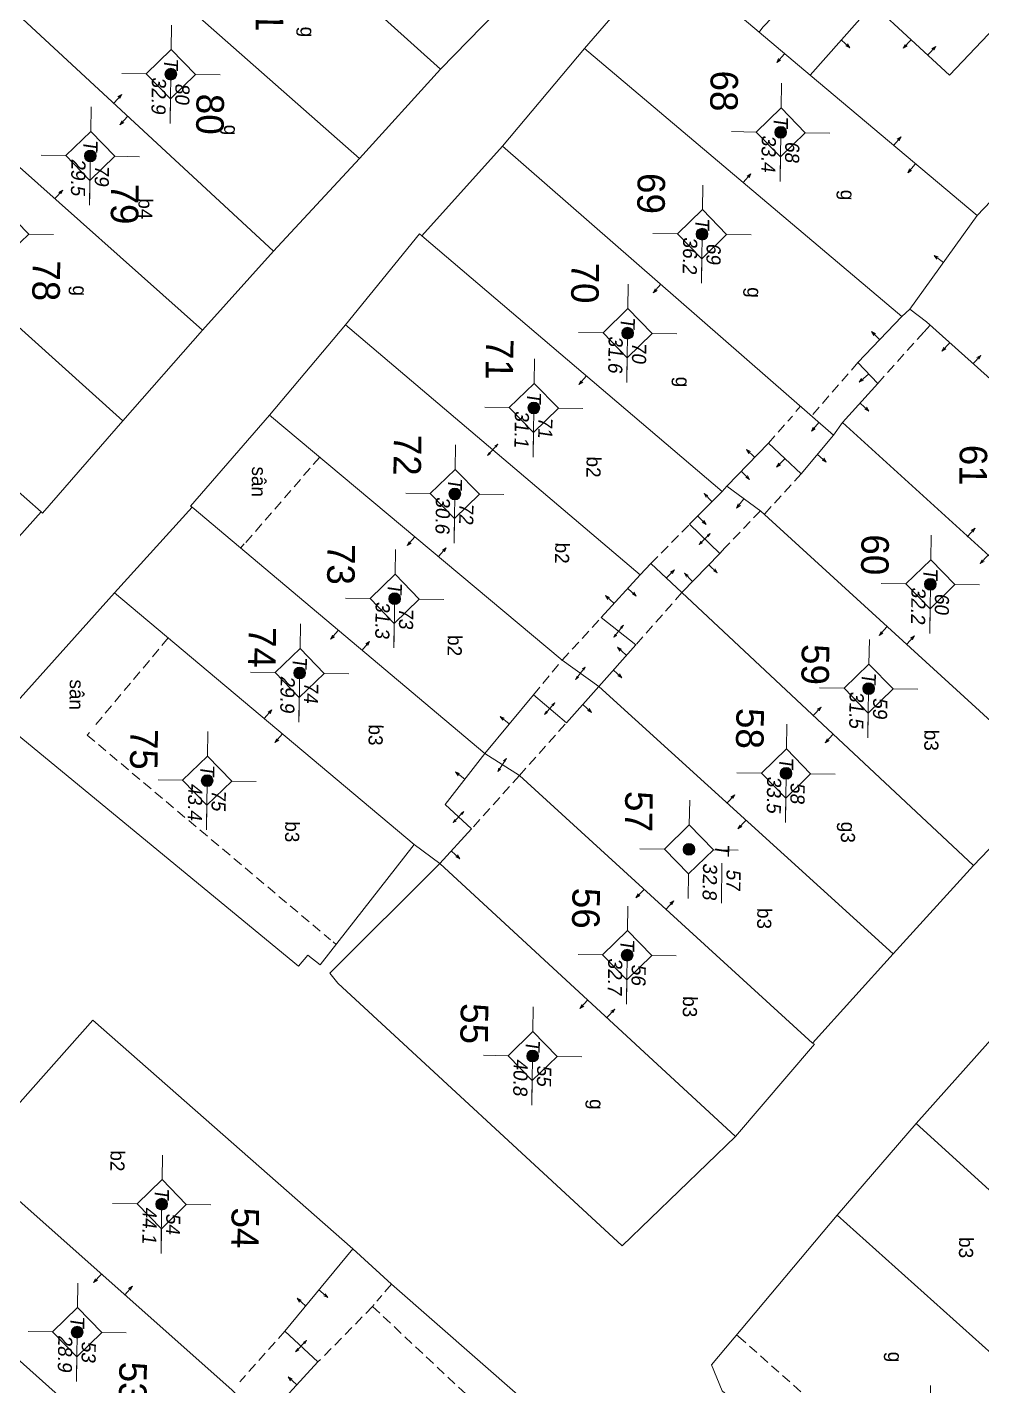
# Model space of a CAD drawing. Extents: x 601689 to 602595, y 1189742 to 1190763.
# Drawn here: x 602182.92 to 602207.21, y 1190417.07 to 1190451.62 of the extents above; entities that cross this region are included whole.
import ezdxf
from ezdxf.enums import TextEntityAlignment as Align

# ---------------------------------------------------------------- set-up
doc = ezdxf.new("R2010")
doc.units = 0
doc.header["$MEASUREMENT"] = 0
doc.linetypes.add('HIDDEN', pattern=[0.375, 0.25, -0.125])
for name, color, linetype in [('10', 250, 'Continuous'), ('11', 7, 'Continuous'), ('13', 7, 'Continuous'), ('14', 7, 'Continuous'), ('15', 7, 'Continuous'), ('16', 7, 'Continuous'), ('53', 7, 'Continuous')]:
    doc.layers.add(name, color=color, linetype=linetype)
doc.layers.get('0').off()
doc.styles.add('TXT', font='vnshx.shx')

# ---------------------------------------------------------------- blocks, each defined once
blk = doc.blocks.new('BDONG')
at = {"color": 7, "linetype": 'Continuous', "lineweight": 0}
for p, q in [((0, 0), (0, -1.508)), ((0, 0), (2.759, 0)), ((0.342, 0), (0.342, -1.508)), ((0.797, 0), (0.797, -1.508)), ((1.274, 0), (1.274, -1.508)), ((1.73, 0), (1.73, -1.508)), ((1.753, 0), (1.753, -1.508)), ((2.072, 0), (2.072, -1.508)), ((2.759, 0), (2.759, -1.508)), ((0, -0.308), (1.73, -0.308)), ((1.753, -0.308), (2.759, -0.308)), ((0, -0.458), (1.73, -0.458)), ((1.753, -0.458), (2.759, -0.458)), ((0, -0.608), (1.73, -0.608)), ((1.753, -0.608), (2.759, -0.608)), ((0, -0.758), (1.73, -0.758)), ((1.753, -0.758), (2.759, -0.758)), ((0, -0.908), (1.73, -0.908)), ((1.753, -0.908), (2.759, -0.908)), ((0, -1.058), (1.73, -1.058)), ((1.753, -1.058), (2.759, -1.058)), ((0, -1.208), (1.73, -1.208)), ((1.753, -1.208), (2.759, -1.208)), ((0, -1.358), (1.73, -1.358)), ((1.753, -1.358), (2.759, -1.358)), ((0, -1.508), (1.73, -1.508)), ((1.753, -1.508), (2.759, -1.508))]:
    blk.add_line(p, q, dxfattribs=at)
at = {"color": 7, "linetype": 'Continuous', "lineweight": 0, "style": 'TXT'}
for s, height, p in [('(D%%239ng cho ch%%216nh l%%253 bi%%213n %%174%%233ng)', 0.054, (1.743, 0.05)), ('s%%232 TT', 0.05, (0.21, -0.099)), ('s%%232 hi%%214u', 0.049998, (0.639, -0.104)), ('s%%232 hi%%214u th%%246a', 0.049998, (1.135, -0.103)), ('s%%232 hi%%214u th%%246a', 0.049998, (1.612, -0.107)), ('s%%232 TT', 0.05, (1.936, -0.114)), ('s%%232 hi%%214u th%%246a b%%225', 0.049998, (2.559, -0.108)), ('g%%232c c%%241a th%%246a', 0.049998, (1.137, -0.187)), ('Th%%246a th%%170m', 0.049998, (0.227, -0.214)), ('Th%%246a th%%170m', 0.049998, (0.63, -0.213)), ('l%%169n c%%203n', 0.049998, (1.56, -0.224)), ('Th%%246a b%%225', 0.049998, (1.956, -0.203)), ('(ch%%216 %%174%%184nh s%%232 m%%233t l%%199n)', 0.049998, (2.638, -0.204)), ('m%%237i th%%170m', 0.049998, (1.101, -0.282))]:
    blk.add_text(s, height=height, rotation=360, dxfattribs=at).set_placement(p, align=Align.CENTER)
blk.add_text('B%%182ng c%%184c th%%246a bi%%213n %%174%%233ng ', height=0.049998, rotation=360, dxfattribs=at).set_placement((0.008, 0.046))
blk = doc.blocks.new('BANG')
at = {"color": 7, "linetype": 'Continuous', "lineweight": 0, "xscale": 9.999585560760034, "yscale": 9.999585560760034, "rotation": 359.9999199552673}
blk.add_blockref('BDONG', (0, 0), dxfattribs=at)
blk = doc.blocks.new('NH3R')
at = {"layer": '16', "color": 7, "linetype": 'Continuous', "lineweight": 0}
for p, q in [((0, 0), (0.297, -0.005)), ((0.297, -0.005), (0.186, 0.031)), ((0.297, -0.005), (0.189, -0.033))]:
    blk.add_line(p, q, dxfattribs=at)
blk = doc.blocks.new('NH3')
at = {"layer": '16', "color": 7, "linetype": 'Continuous', "lineweight": 0}
for p, q in [((-0.199, -0.002), (-0.113, 0.021)), ((0.197, -0.012), (0.107, 0.015)), ((-0.199, -0.002), (0.197, -0.012)), ((-0.199, -0.002), (-0.116, -0.035)), ((0.197, -0.012), (0.104, -0.027))]:
    blk.add_line(p, q, dxfattribs=at)
blk = doc.blocks.new('*M1273127312731273')
at = {"layer": '13', "color": 3, "linetype": 'Continuous', "lineweight": 0}
blk.add_line((602401.72, 1189868.416), (602402.74, 1189868.416), dxfattribs=at)
at = {"layer": '13', "color": 3, "linetype": 'Continuous', "lineweight": 0, "style": 'TXT', "oblique": 7.6055}
for s, p in [('60', (602401.87, 1189868.716)), ('32.2', (602401.72, 1189868.116))]:
    blk.add_text(s, height=0.36, dxfattribs=at).set_placement(p, align=Align.MIDDLE_LEFT)
blk.add_text('T', height=0.36, dxfattribs=at).set_placement((602401.523, 1189868.416), align=Align.MIDDLE_RIGHT)
blk = doc.blocks.new('*M1275127512751275')
at = {"layer": '13', "color": 3, "linetype": 'Continuous', "lineweight": 0}
blk.add_line((602404.395, 1189866.883), (602405.415, 1189866.883), dxfattribs=at)
at = {"layer": '13', "color": 3, "linetype": 'Continuous', "lineweight": 0, "style": 'TXT', "oblique": 7.6055}
for s, p in [('59', (602404.545, 1189867.183)), ('31.5', (602404.395, 1189866.583))]:
    blk.add_text(s, height=0.36, dxfattribs=at).set_placement(p, align=Align.MIDDLE_LEFT)
blk.add_text('T', height=0.36, dxfattribs=at).set_placement((602404.198, 1189866.883), align=Align.MIDDLE_RIGHT)
blk = doc.blocks.new('*M1278127812781278')
at = {"layer": '13', "color": 3, "linetype": 'Continuous', "lineweight": 0}
blk.add_line((602406.584, 1189864.815), (602407.604, 1189864.815), dxfattribs=at)
at = {"layer": '13', "color": 3, "linetype": 'Continuous', "lineweight": 0, "style": 'TXT', "oblique": 7.6055}
for s, p in [('58', (602406.734, 1189865.115)), ('33.5', (602406.584, 1189864.515))]:
    blk.add_text(s, height=0.36, dxfattribs=at).set_placement(p, align=Align.MIDDLE_LEFT)
blk.add_text('T', height=0.36, dxfattribs=at).set_placement((602406.387, 1189864.815), align=Align.MIDDLE_RIGHT)
blk = doc.blocks.new('*M1280128012801280')
at = {"layer": '13', "color": 3, "linetype": 'Continuous', "lineweight": 0}
blk.add_line((602390.284, 1189864.442), (602391.304, 1189864.442), dxfattribs=at)
at = {"layer": '13', "color": 3, "linetype": 'Continuous', "lineweight": 0, "style": 'TXT', "oblique": 7.6055}
for s, p in [('68', (602390.434, 1189864.742)), ('33.4', (602390.284, 1189864.142))]:
    blk.add_text(s, height=0.36, dxfattribs=at).set_placement(p, align=Align.MIDDLE_LEFT)
blk.add_text('T', height=0.36, dxfattribs=at).set_placement((602390.087, 1189864.442), align=Align.MIDDLE_RIGHT)
blk = doc.blocks.new('*M1283128312831283')
at = {"layer": '13', "color": 3, "linetype": 'Continuous', "lineweight": 0}
blk.add_line((602392.902, 1189862.479), (602393.922, 1189862.479), dxfattribs=at)
at = {"layer": '13', "color": 3, "linetype": 'Continuous', "lineweight": 0, "style": 'TXT', "oblique": 7.6055}
for s, p in [('69', (602393.052, 1189862.779)), ('36.2', (602392.902, 1189862.179))]:
    blk.add_text(s, height=0.36, dxfattribs=at).set_placement(p, align=Align.MIDDLE_LEFT)
blk.add_text('T', height=0.36, dxfattribs=at).set_placement((602392.705, 1189862.479), align=Align.MIDDLE_RIGHT)
blk = doc.blocks.new('*M1284128412841284')
at = {"layer": '13', "color": 3, "linetype": 'Continuous', "lineweight": 0}
blk.add_line((602408.551, 1189862.372), (602409.571, 1189862.372), dxfattribs=at)
at = {"layer": '13', "color": 3, "linetype": 'Continuous', "lineweight": 0, "style": 'TXT', "oblique": 7.6055}
for s, p in [('57', (602408.701, 1189862.672)), ('32.8', (602408.551, 1189862.072))]:
    blk.add_text(s, height=0.36, dxfattribs=at).set_placement(p, align=Align.MIDDLE_LEFT)
blk.add_text('T', height=0.36, dxfattribs=at).set_placement((602408.354, 1189862.372), align=Align.MIDDLE_RIGHT)
blk = doc.blocks.new('*M1288128812881288')
at = {"layer": '13', "color": 3, "linetype": 'Continuous', "lineweight": 0}
blk.add_line((602411.264, 1189860.839), (602412.284, 1189860.839), dxfattribs=at)
at = {"layer": '13', "color": 3, "linetype": 'Continuous', "lineweight": 0, "style": 'TXT', "oblique": 7.6055}
for s, p in [('56', (602411.414, 1189861.139)), ('32.7', (602411.264, 1189860.539))]:
    blk.add_text(s, height=0.36, dxfattribs=at).set_placement(p, align=Align.MIDDLE_LEFT)
blk.add_text('T', height=0.36, dxfattribs=at).set_placement((602411.067, 1189860.839), align=Align.MIDDLE_RIGHT)
blk = doc.blocks.new('*M1289128912891289')
at = {"layer": '13', "color": 3, "linetype": 'Continuous', "lineweight": 0}
blk.add_line((602395.448, 1189860.621), (602396.468, 1189860.621), dxfattribs=at)
at = {"layer": '13', "color": 3, "linetype": 'Continuous', "lineweight": 0, "style": 'TXT', "oblique": 7.6055}
for s, p in [('70', (602395.598, 1189860.921)), ('31.6', (602395.448, 1189860.321))]:
    blk.add_text(s, height=0.36, dxfattribs=at).set_placement(p, align=Align.MIDDLE_LEFT)
blk.add_text('T', height=0.36, dxfattribs=at).set_placement((602395.251, 1189860.621), align=Align.MIDDLE_RIGHT)
blk = doc.blocks.new('*M1293129312931293')
at = {"layer": '13', "color": 3, "linetype": 'Continuous', "lineweight": 0}
blk.add_line((602413.864, 1189858.471), (602414.884, 1189858.471), dxfattribs=at)
at = {"layer": '13', "color": 3, "linetype": 'Continuous', "lineweight": 0, "style": 'TXT', "oblique": 7.6055}
for s, p in [('55', (602414.014, 1189858.771)), ('40.8', (602413.864, 1189858.171))]:
    blk.add_text(s, height=0.36, dxfattribs=at).set_placement(p, align=Align.MIDDLE_LEFT)
blk.add_text('T', height=0.36, dxfattribs=at).set_placement((602413.667, 1189858.471), align=Align.MIDDLE_RIGHT)
blk = doc.blocks.new('*M1295129512951295')
at = {"layer": '13', "color": 3, "linetype": 'Continuous', "lineweight": 0}
blk.add_line((602397.383, 1189858.263), (602398.403, 1189858.263), dxfattribs=at)
at = {"layer": '13', "color": 3, "linetype": 'Continuous', "lineweight": 0, "style": 'TXT', "oblique": 7.6055}
blk.add_text('T', height=0.36, dxfattribs=at).set_placement((602397.186, 1189858.263), align=Align.MIDDLE_RIGHT)
for s, p in [('71', (602397.533, 1189858.563)), ('31.1', (602397.383, 1189857.963))]:
    blk.add_text(s, height=0.36, dxfattribs=at).set_placement(p, align=Align.MIDDLE_LEFT)
blk = doc.blocks.new('*M1299129912991299')
at = {"layer": '13', "color": 3, "linetype": 'Continuous', "lineweight": 0}
blk.add_line((602399.599, 1189856.285), (602400.619, 1189856.285), dxfattribs=at)
at = {"layer": '13', "color": 3, "linetype": 'Continuous', "lineweight": 0, "style": 'TXT', "oblique": 7.6055}
for s, p in [('72', (602399.749, 1189856.585)), ('30.6', (602399.599, 1189855.985))]:
    blk.add_text(s, height=0.36, dxfattribs=at).set_placement(p, align=Align.MIDDLE_LEFT)
blk.add_text('T', height=0.36, dxfattribs=at).set_placement((602399.402, 1189856.285), align=Align.MIDDLE_RIGHT)
blk = doc.blocks.new('*M1302130213021302')
at = {"layer": '13', "color": 3, "linetype": 'Continuous', "lineweight": 0}
blk.add_line((602402.287, 1189854.792), (602403.307, 1189854.792), dxfattribs=at)
at = {"layer": '13', "color": 3, "linetype": 'Continuous', "lineweight": 0, "style": 'TXT', "oblique": 7.6055}
for s, p in [('73', (602402.437, 1189855.092)), ('31.3', (602402.287, 1189854.492))]:
    blk.add_text(s, height=0.36, dxfattribs=at).set_placement(p, align=Align.MIDDLE_LEFT)
blk.add_text('T', height=0.36, dxfattribs=at).set_placement((602402.09, 1189854.792), align=Align.MIDDLE_RIGHT)
blk = doc.blocks.new('*M1308130813081308')
at = {"layer": '13', "color": 3, "linetype": 'Continuous', "lineweight": 0}
blk.add_line((602404.21, 1189852.403), (602405.23, 1189852.403), dxfattribs=at)
at = {"layer": '13', "color": 3, "linetype": 'Continuous', "lineweight": 0, "style": 'TXT', "oblique": 7.6055}
blk.add_text('T', height=0.36, dxfattribs=at).set_placement((602404.013, 1189852.403), align=Align.MIDDLE_RIGHT)
for s, p in [('74', (602404.36, 1189852.703)), ('29.9', (602404.21, 1189852.103))]:
    blk.add_text(s, height=0.36, dxfattribs=at).set_placement(p, align=Align.MIDDLE_LEFT)
blk = doc.blocks.new('*M1313131313131313')
at = {"layer": '13', "color": 3, "linetype": 'Continuous', "lineweight": 0}
blk.add_line((602406.982, 1189850.091), (602408.002, 1189850.091), dxfattribs=at)
at = {"layer": '13', "color": 3, "linetype": 'Continuous', "lineweight": 0, "style": 'TXT', "oblique": 7.6055}
for s, p in [('75', (602407.132, 1189850.391)), ('43.4', (602406.982, 1189849.791))]:
    blk.add_text(s, height=0.36, dxfattribs=at).set_placement(p, align=Align.MIDDLE_LEFT)
blk.add_text('T', height=0.36, dxfattribs=at).set_placement((602406.785, 1189850.091), align=Align.MIDDLE_RIGHT)
blk = doc.blocks.new('*M1316131613161316')
at = {"layer": '13', "color": 3, "linetype": 'Continuous', "lineweight": 0}
blk.add_line((602417.768, 1189849.09), (602418.788, 1189849.09), dxfattribs=at)
at = {"layer": '13', "color": 3, "linetype": 'Continuous', "lineweight": 0, "style": 'TXT', "oblique": 7.6055}
for s, p in [('54', (602417.918, 1189849.39)), ('44.1', (602417.768, 1189848.79))]:
    blk.add_text(s, height=0.36, dxfattribs=at).set_placement(p, align=Align.MIDDLE_LEFT)
blk.add_text('T', height=0.36, dxfattribs=at).set_placement((602417.571, 1189849.09), align=Align.MIDDLE_RIGHT)
blk = doc.blocks.new('*M1317131713171317')
at = {"layer": '13', "color": 3, "linetype": 'Continuous', "lineweight": 0}
blk.add_line((602389.031, 1189848.906), (602390.051, 1189848.906), dxfattribs=at)
at = {"layer": '13', "color": 3, "linetype": 'Continuous', "lineweight": 0, "style": 'TXT', "oblique": 7.6055}
for s, p in [('80', (602389.181, 1189849.206)), ('32.9', (602389.031, 1189848.606))]:
    blk.add_text(s, height=0.36, dxfattribs=at).set_placement(p, align=Align.MIDDLE_LEFT)
blk.add_text('T', height=0.36, dxfattribs=at).set_placement((602388.834, 1189848.906), align=Align.MIDDLE_RIGHT)
blk = doc.blocks.new('*M1320132013201320')
at = {"layer": '13', "color": 3, "linetype": 'Continuous', "lineweight": 0}
blk.add_line((602421.054, 1189846.987), (602422.074, 1189846.987), dxfattribs=at)
at = {"layer": '13', "color": 3, "linetype": 'Continuous', "lineweight": 0, "style": 'TXT', "oblique": 7.6055}
for s, p in [('53', (602421.204, 1189847.287)), ('28.9', (602421.054, 1189846.687))]:
    blk.add_text(s, height=0.36, dxfattribs=at).set_placement(p, align=Align.MIDDLE_LEFT)
blk.add_text('T', height=0.36, dxfattribs=at).set_placement((602420.857, 1189846.987), align=Align.MIDDLE_RIGHT)
blk = doc.blocks.new('*M1321132113211321')
at = {"layer": '13', "color": 3, "linetype": 'Continuous', "lineweight": 0}
blk.add_line((602391.139, 1189846.888), (602392.159, 1189846.888), dxfattribs=at)
at = {"layer": '13', "color": 3, "linetype": 'Continuous', "lineweight": 0, "style": 'TXT', "oblique": 7.6055}
blk.add_text('T', height=0.36, dxfattribs=at).set_placement((602390.942, 1189846.888), align=Align.MIDDLE_RIGHT)
for s, p in [('79', (602391.289, 1189847.188)), ('29.5', (602391.139, 1189846.588))]:
    blk.add_text(s, height=0.36, dxfattribs=at).set_placement(p, align=Align.MIDDLE_LEFT)
blk = doc.blocks.new('CENTRD')
at = {"layer": '11', "linetype": 'Continuous', "lineweight": 0}
h = blk.add_hatch(color=2, dxfattribs=at)
edge = h.paths.add_edge_path()
edge.add_arc((0, 0), 0.15, 0, 360)
at = {"layer": '11', "color": 2, "linetype": 'Continuous', "lineweight": 0}
for p, q in [((0, 1.25), (0, 0.625)), ((0, 0.625), (-0.625, 0)), ((0.625, 0), (0, 0.625)), ((-0.625, 0), (-1.25, 0)), ((-0.625, 0), (0, -0.625)), ((0, -0.625), (0.625, 0)), ((1.25, 0), (0.625, 0)), ((0, -0.625), (0, -1.25))]:
    blk.add_line(p, q, dxfattribs=at)
blk.add_circle((0, 0), 0.15, dxfattribs=at)

msp = doc.modelspace()

# ---------------------------------------------------------------- linework, layer by layer
at = {"layer": '10', "color": 7, "linetype": 'Continuous', "lineweight": 0}
for p, q in [((602193.441, 1190450.556), (602186.003, 1190457.228)), ((602216.162, 1190456.375), (602207.091, 1190446.829)), ((602182.962, 1190455.69), (602191.38, 1190448.284)), ((602199.183, 1190453.487), (602197.099, 1190451.076)), ((602199.183, 1190453.487), (602201.545, 1190451.495)), ((602181.782, 1190452.786), (602189.188, 1190445.923)), ((602193.441, 1190450.556), (602195.531, 1190452.697)), ((602201.545, 1190451.495), (602202.84, 1190450.397)), ((602195.015, 1190448.594), (602197.099, 1190451.076)), ((602205.176, 1190444.264), (602197.099, 1190451.076)), ((602187.38, 1190443.919), (602179.872, 1190450.602)), ((602191.38, 1190448.284), (602193.441, 1190450.556)), ((602202.84, 1190450.397), (602207.091, 1190446.829)), ((602192.964, 1190446.312), (602195.015, 1190448.594)), ((602203.434, 1190441.248), (602195.015, 1190448.594)), ((602185.359, 1190441.607), (602177.851, 1190448.369)), ((602189.188, 1190445.923), (602191.38, 1190448.284)), ((602207.091, 1190446.829), (602205.378, 1190444.452)), ((602200.604, 1190439.817), (602192.964, 1190446.312)), ((602175.708, 1190445.989), (602183.277, 1190439.295)), ((602187.38, 1190443.919), (602189.188, 1190445.923)), ((602205.378, 1190444.452), (602205.176, 1190444.264)), ((602185.359, 1190441.607), (602187.38, 1190443.919)), ((602189.091, 1190441.755), (602191.023, 1190444.049)), ((602198.515, 1190437.695), (602191.023, 1190444.049)), ((602203.669, 1190441.565), (602203.434, 1190441.248)), ((602211.077, 1190434.823), (602203.669, 1190441.565)), ((602200.604, 1190439.817), (602200.726, 1190439.945)), ((602185.148, 1190437.239), (602187.119, 1190439.412)), ((602194.563, 1190433.149), (602187.119, 1190439.412)), ((602192.771, 1190430.834), (602185.148, 1190437.239)), ((602206.995, 1190430.299), (602199.58, 1190437.241)), ((602204.954, 1190428.057), (602197.467, 1190434.85)), ((602192.771, 1190430.834), (602193.425, 1190430.355)), ((602200.94, 1190423.411), (602193.425, 1190430.355)), ((602204.954, 1190428.057), (602206.995, 1190430.299)), ((602202.903, 1190425.785), (602204.954, 1190428.057)), ((602205.544, 1190423.739), (602207.576, 1190426.02)), ((602203.532, 1190421.406), (602205.544, 1190423.739)), ((602205.544, 1190423.739), (602213.555, 1190416.449)), ((602203.532, 1190421.406), (602211.456, 1190414.297)), ((602179.44, 1190420.626), (602186.1, 1190414.715))]:
    msp.add_line(p, q, dxfattribs=at)
for points in [[(602210.748, 1190461.149), (602204.369, 1190453.936), (602204.112, 1190454.19), (602201.637, 1190451.623), (602201.545, 1190451.495)], [(602213.97, 1190458.375), (602206.391, 1190450.398), (602204.434, 1190452.195), (602202.84, 1190450.397)], [(602191.023, 1190444.049), (602192.905, 1190446.363), (602192.964, 1190446.312)], [(602208.244, 1190442.642), (602207.918, 1190442.237), (602205.804, 1190444.126), (602205.378, 1190444.452)], [(602205.176, 1190444.264), (602204.06, 1190443.09), (602204.563, 1190442.563), (602203.669, 1190441.565)], [(602172.695, 1190442.83), (602172.553, 1190442.662), (602180.159, 1190435.808), (602183.277, 1190439.295)], [(602187.119, 1190439.412), (602187.079, 1190439.442), (602189.091, 1190441.755)], [(602197.467, 1190434.85), (602196.536, 1190435.523), (602189.091, 1190441.755)], [(602183.277, 1190439.295), (602183.316, 1190439.264), (602185.359, 1190441.607)], [(602203.434, 1190441.248), (602202.611, 1190440.26), (602201.781, 1190441.041), (602200.726, 1190439.945)], [(602209.006, 1190432.541), (602201.588, 1190439.314), (602200.726, 1190439.945)], [(602199.58, 1190437.241), (602200.543, 1190438.238), (602199.773, 1190438.978), (602200.604, 1190439.817)], [(602198.515, 1190437.695), (602198.789, 1190437.982), (602199.58, 1190437.241)], [(602197.467, 1190434.85), (602198.411, 1190435.917), (602197.53, 1190436.609), (602198.515, 1190437.695)], [(602192.771, 1190430.834), (602190.379, 1190427.776), (602190.063, 1190428.021), (602189.829, 1190427.744), (602182.234, 1190433.988), (602185.148, 1190437.239)], [(602197.467, 1190434.85), (602196.643, 1190433.931), (602195.804, 1190434.642), (602194.563, 1190433.149)], [(602194.563, 1190433.149), (602193.555, 1190431.854), (602194.227, 1190431.234), (602193.425, 1190430.355)], [(602202.903, 1190425.785), (602195.446, 1190432.587), (602194.563, 1190433.149)], [(602206.995, 1190430.299), (602209.085, 1190432.48), (602209.006, 1190432.541)], [(602200.94, 1190423.411), (602198.061, 1190420.631), (602190.823, 1190427.311), (602190.626, 1190427.564), (602193.425, 1190430.355)], [(602181.481, 1190422.868), (602184.589, 1190426.366), (602191.211, 1190420.554)], [(602200.94, 1190423.411), (602202.952, 1190425.755), (602202.903, 1190425.785)], [(602181.481, 1190422.868), (602188.141, 1190416.957), (602188.95, 1190416.186)], [(602211.456, 1190414.297), (602207.914, 1190410.565), (602205.75, 1190412.485), (602200.601, 1190416.946), (602200.33, 1190417.6), (602203.532, 1190421.406)], [(602191.211, 1190420.554), (602189.481, 1190418.458), (602190.321, 1190417.677), (602188.95, 1190416.186)], [(602191.211, 1190420.554), (602192.188, 1190419.651), (602198.76, 1190413.911), (602193.549, 1190408.052)]]:
    msp.add_lwpolyline(points, dxfattribs=at)
at = {"layer": '14', "color": 6, "linetype": 'HIDDEN', "lineweight": 0}
for p, q in [((602204.563, 1190442.563), (602205.741, 1190443.877)), ((602205.741, 1190443.877), (602205.893, 1190444.045)), ((602204.06, 1190443.09), (602202.881, 1190441.736)), ((602201.781, 1190441.041), (602202.391, 1190441.732)), ((602202.483, 1190441.851), (602202.595, 1190441.979)), ((602190.366, 1190440.688), (602188.456, 1190438.483)), ((602202.611, 1190440.26), (602201.677, 1190439.232)), ((602201.578, 1190439.324), (602200.675, 1190438.376)), ((602198.789, 1190437.982), (602199.773, 1190438.978)), ((602188.446, 1190438.483), (602188.354, 1190438.375)), ((602200.675, 1190438.376), (602200.543, 1190438.238)), ((602199.58, 1190437.241), (602198.411, 1190435.917)), ((602196.536, 1190435.523), (602197.53, 1190436.609)), ((602186.513, 1190436.09), (602184.601, 1190433.806)), ((602195.804, 1190434.642), (602196.536, 1190435.523)), ((602195.446, 1190432.587), (602196.643, 1190433.931)), ((602195.446, 1190432.587), (602194.227, 1190431.234)), ((602190.707, 1190428.363), (602190.786, 1190428.291)), ((602192.188, 1190419.651), (602191.822, 1190419.226)), ((602191.71, 1190419.088), (602190.473, 1190417.825)), ((602191.751, 1190419.137), (602191.71, 1190419.088)), ((602191.71, 1190419.088), (602197.101, 1190414.024)), ((602189.481, 1190418.458), (602188.526, 1190417.391)), ((602201.139, 1190418.219), (602200.971, 1190418.37)), ((602190.382, 1190417.736), (602190.321, 1190417.677)), ((602188.476, 1190417.332), (602188.333, 1190417.174))]:
    msp.add_line(p, q, dxfattribs=at)
for points in [[(602184.51, 1190433.687), (602184.449, 1190433.618), (602190.638, 1190428.414)], [(602206.463, 1190413.355), (602206.533, 1190413.434), (602201.139, 1190418.219)]]:
    msp.add_lwpolyline(points, dxfattribs=at)

# ---------------------------------------------------------------- block references
at = {"color": 7, "linetype": 'Continuous', "lineweight": 0, "rotation": 269.2144660607985}
for p in [(602202.445, 1190457.353), (602205.996, 1190426.042)]:
    msp.add_blockref('BANG', p, dxfattribs=at)
at = {"layer": '11', "color": 2, "linetype": 'Continuous', "lineweight": 0, "rotation": 269.1680420500809}
for p in [(602186.579, 1190450.425), (602202.095, 1190448.946), (602184.53, 1190448.346), (602182.339, 1190446.368), (602200.094, 1190446.357), (602198.199, 1190443.838), (602195.814, 1190441.938), (602193.804, 1190439.751), (602205.903, 1190437.454), (602192.272, 1190437.085), (602189.855, 1190435.197), (602204.331, 1190434.801), (602187.503, 1190432.459), (602202.231, 1190432.643), (602199.76, 1190430.711), (602198.188, 1190428.021), (602195.782, 1190425.456), (602186.346, 1190421.688), (602184.195, 1190418.433), (602182.09, 1190416.209), (602205.891, 1190415.825)]:
    msp.add_blockref('CENTRD', p, dxfattribs=at)
at = {"layer": '13', "color": 3, "linetype": 'Continuous', "lineweight": 0, "rotation": 269.1680420500809}
for name, p in [('*M1317131713171317', (-578790.27, 1810052.359)), ('*M1280128012801280', (-578790.27, 1810052.359)), ('*M1321132113211321', (-578790.27, 1810052.359)), ('*M1283128312831283', (-578790.27, 1810052.359)), ('*M1289128912891289', (-578790.27, 1810052.359)), ('*M1295129512951295', (-578790.27, 1810052.359)), ('*M1299129912991299', (-578790.27, 1810052.359)), ('*M1273127312731273', (-578790.27, 1810052.359)), ('*M1302130213021302', (-578790.27, 1810052.359)), ('*M1308130813081308', (-578790.27, 1810052.359)), ('*M1275127512751275', (-578790.27, 1810052.359)), ('*M1313131313131313', (-578790.27, 1810052.359)), ('*M1278127812781278', (-578790.27, 1810052.359)), ('*M1284128412841284', (-578789.43, 1810052.087)), ('*M1288128812881288', (-578790.27, 1810052.359)), ('*M1293129312931293', (-578790.27, 1810052.359)), ('*M1316131613161316', (-578790.27, 1810052.359)), ('*M1320132013201320', (-578790.27, 1810052.359))]:
    msp.add_blockref(name, p, dxfattribs=at)
at = {"layer": '15', "color": 7, "linetype": 'Continuous', "lineweight": 0, "rotation": 46.11066294349025}
msp.add_blockref('NH3', (602200.158, 1190438.613), dxfattribs=at)
at = {"layer": '16', "color": 7, "linetype": 'Continuous', "lineweight": 0}
for name, p, rotation in [('NH3R', (602203.632, 1190451.296), 318.4349300856878), ('NH3R', (602202.187, 1190450.946), 229.8067372011342), ('NH3R', (602185.129, 1190449.69), 48.33089337222514), ('NH3R', (602204.965, 1190448.608), 49.98800279309489), ('NH3R', (602205.519, 1190448.14), 229.9880027930949), ('NH3R', (602183.626, 1190447.26), 48.33089337222514), ('NH3R', (602197.155, 1190442.754), 229.8067372011342), ('NH3R', (602204.316, 1190442.787), 221.6569367004124), ('NH3R', (602204.115, 1190442.059), 318.1512082325314), ('NH3R', (602202.197, 1190440.645), 226.7055839290263), ('NH3R', (602201.092, 1190440.33), 316.1201032930597), ('NH3R', (602200.351, 1190439.551), 135.2423322977612), ('NH3R', (602201.153, 1190439.629), 233.7371193288676), ('NH3R', (602199.986, 1190439.186), 315.959655657812), ('NH3R', (602206.839, 1190438.661), 47.60294546057464), ('NH3R', (602193.391, 1190438.156), 49.95879293217603), ('NH3R', (602200.269, 1190437.952), 315.959655657812), ('NH3R', (602199.184, 1190437.606), 46.83740648259837), ('NH3R', (602199.853, 1190437.527), 135.2423322977612), ('NH3R', (602197.856, 1190436.965), 137.8012288872161), ('NH3R', (602205.291, 1190435.923), 47.60294546057464), ('NH3R', (602191.439, 1190435.773), 49.95879293217603), ('NH3R', (602198.158, 1190435.65), 137.8012288872161), ('NH3', (602197.001, 1190435.186), 234.1404815651337), ('NH3R', (602188.955, 1190434.037), 49.95879293217603), ('NH3R', (602202.917, 1190434.115), 47.60294546057464), ('NH3R', (602194.054, 1190432.496), 142.4297325047431), ('NH3R', (602200.726, 1190431.884), 47.62184532684857), ('NH3', (602193.891, 1190431.539), 47.31949122250485), ('NH3R', (602193.709, 1190430.671), 317.999359801125), ('NH3R', (602199.169, 1190429.186), 47.62184532684857), ('NH3R', (602197.671, 1190426.436), 47.62184532684857), ('NH3R', (602184.811, 1190419.912), 228.406367066794), ('NH3R', (602190.345, 1190419.507), 320.4898165981305), ('NH3', (602189.896, 1190418.072), 227.0359209976867)]:
    msp.add_blockref(name, p, dxfattribs=dict(at, rotation=rotation))
for name, p, xscale, yscale, rotation in [('NH3R', (602205.413, 1190451.301), 0.9999986430178721, 0.9999986430178721, 227.4236070801236), ('NH3R', (602205.837, 1190450.916), 0.999998643017872, 0.999998643017872, 47.42360708012369), ('NH3R', (602185.485, 1190449.355), 1.000001089507029, 1.000001089507029, 227.1775970333113), ('NH3R', (602201.142, 1190447.67), 0.9999982121537871, 0.9999982121537871, 49.86495014576529), ('NH3R', (602206.234, 1190445.64), 1.000001363116882, 1.000001363116882, 144.2255290143964), ('NH3R', (602199.047, 1190445.088), 0.9999989368922246, 0.9999989368922246, 229.93149808871), ('NH3R', (602204.618, 1190443.672), 1.000001344642039, 1.000001344642039, 136.4693593713207), ('NH3R', (602206.397, 1190443.597), 0.9999980980083836, 0.9999980980083836, 227.6972680189903), ('NH3R', (602206.98, 1190443.06), 1.00000204006134, 1.00000204006134, 46.90388300238637), ('NH3R', (602203.069, 1190441.573), 0.9999989368922246, 0.9999989368922246, 229.93149808871), ('NH3', (602194.769, 1190440.867), 1.000001712274, 1.000001712274, 229.7128944761365), ('NH3R', (602201.437, 1190440.676), 1.000001344642039, 1.000001344642039, 136.4693593713207), ('NH3R', (602203.028, 1190440.754), 1.000001431291652, 1.000001431291652, 320.2063072531001), ('NH3R', (602192.789, 1190438.664), 0.9999989368922246, 0.9999989368922246, 229.93149808871), ('NH3R', (602207.372, 1190438.194), 0.9999980980083836, 0.9999980980083836, 227.6972680189903), ('NH3R', (602198.201, 1190437.35), 0.9999987216879525, 0.9999987216879525, 318.4812902944527), ('NH3R', (602190.836, 1190436.281), 0.9999989368922246, 0.9999989368922246, 229.93149808871), ('NH3', (602197.966, 1190436.263), 0.9999989658622354, 0.9999989658622354, 51.82968297704436), ('NH3R', (602204.798, 1190436.37), 1.000001883936004, 1.000001883936004, 227.7825054912645), ('NH3R', (602197.832, 1190435.275), 0.9999987216879525, 0.9999987216879525, 318.4812902944527), ('NH3', (602196.219, 1190434.287), 1.000001359007747, 1.000001359007747, 229.7418977053134), ('NH3R', (602197.06, 1190434.395), 1.00000107775425, 1.00000107775425, 318.1600931125333), ('NH3R', (602195.184, 1190433.901), 1.000001926469319, 1.000001926469319, 140.2814352802558), ('NH3R', (602189.42, 1190433.65), 0.9999989368922246, 0.9999989368922246, 229.93149808871), ('NH3R', (602203.43, 1190433.638), 1.000001883936004, 1.000001883936004, 227.7825054912645), ('NH3', (602194.999, 1190432.864), 1.000001785175874, 1.000001785175874, 57.50039480494925), ('NH3R', (602201.21, 1190431.448), 1.000001883936004, 1.000001883936004, 227.7825054912645), ('NH3R', (602198.616, 1190429.694), 1.000001423832326, 1.000001423832326, 227.2629911150798), ('NH3R', (602197.187, 1190426.883), 1.000001423832326, 1.000001423832326, 227.2629911150798), ('NH3R', (602185.404, 1190419.385), 0.9999983148499442, 0.9999983148499442, 48.9835896416508), ('NH3R', (602190.01, 1190419.092), 1.000001710929587, 1.000001710929587, 137.413393074072), ('NH3R', (602189.782, 1190417.094), 1.000001710929587, 1.000001710929587, 137.413393074072)]:
    msp.add_blockref(name, p, dxfattribs=dict(at, xscale=xscale, yscale=yscale, rotation=rotation))

# ---------------------------------------------------------------- texts
at = {"layer": '15', "color": 7, "linetype": 'Continuous', "lineweight": 0, "style": 'TXT'}
for s, p in [('g', (602190.057, 1190451.633)), ('g', (602188.112, 1190449.139)), ('b4', (602185.936, 1190447.269)), ('g', (602203.8, 1190447.484)), ('g', (602184.266, 1190445.051)), ('g', (602201.426, 1190445.006)), ('g', (602199.605, 1190442.731)), ('b2', (602197.337, 1190440.702)), ('s%%169n', (602188.823, 1190440.448)), ('b2', (602196.537, 1190438.513)), ('b2', (602193.805, 1190436.161)), ('s%%169n', (602184.188, 1190435.032)), ('b3', (602191.793, 1190433.888)), ('b3', (602205.932, 1190433.753)), ('b3', (602189.669, 1190431.426)), ('g3', (602203.81, 1190431.413)), ('b3', (602201.68, 1190429.221)), ('b3', (602199.789, 1190426.978)), ('g', (602197.413, 1190424.36)), ('b2', (602185.224, 1190423.057)), ('b3', (602206.815, 1190420.851)), ('g', (602205.005, 1190417.935))]:
    msp.add_text(s, height=0.36, rotation=269.2144, dxfattribs=at).set_placement(p, align=Align.MIDDLE_LEFT)
at = {"layer": '53', "color": 200, "linetype": 'Continuous', "lineweight": 0, "style": 'TXT'}
for s, p in [('81', (602189.099, 1190452.546)), ('68', (602200.662, 1190450.517)), ('80', (602187.583, 1190449.927)), ('79', (602185.411, 1190447.646)), ('69', (602198.806, 1190447.912)), ('78', (602183.415, 1190445.694)), ('70', (602197.124, 1190445.636)), ('71', (602194.948, 1190443.695)), ('72', (602192.604, 1190441.257)), ('61', (602207.001, 1190441)), ('60', (602204.5, 1190438.724)), ('73', (602190.916, 1190438.48)), ('74', (602188.907, 1190436.367)), ('59', (602202.982, 1190435.934)), ('58', (602201.319, 1190434.307)), ('75', (602185.901, 1190433.778)), ('57', (602198.49, 1190432.195)), ('56', (602197.147, 1190429.734)), ('55', (602194.306, 1190426.802)), ('54', (602188.475, 1190421.603)), ('53', (602185.62, 1190417.682))]:
    msp.add_text(s, height=0.7, rotation=269.2144, dxfattribs=at).set_placement(p, align=Align.MIDDLE_LEFT)

doc.saveas('drawing.dxf')
